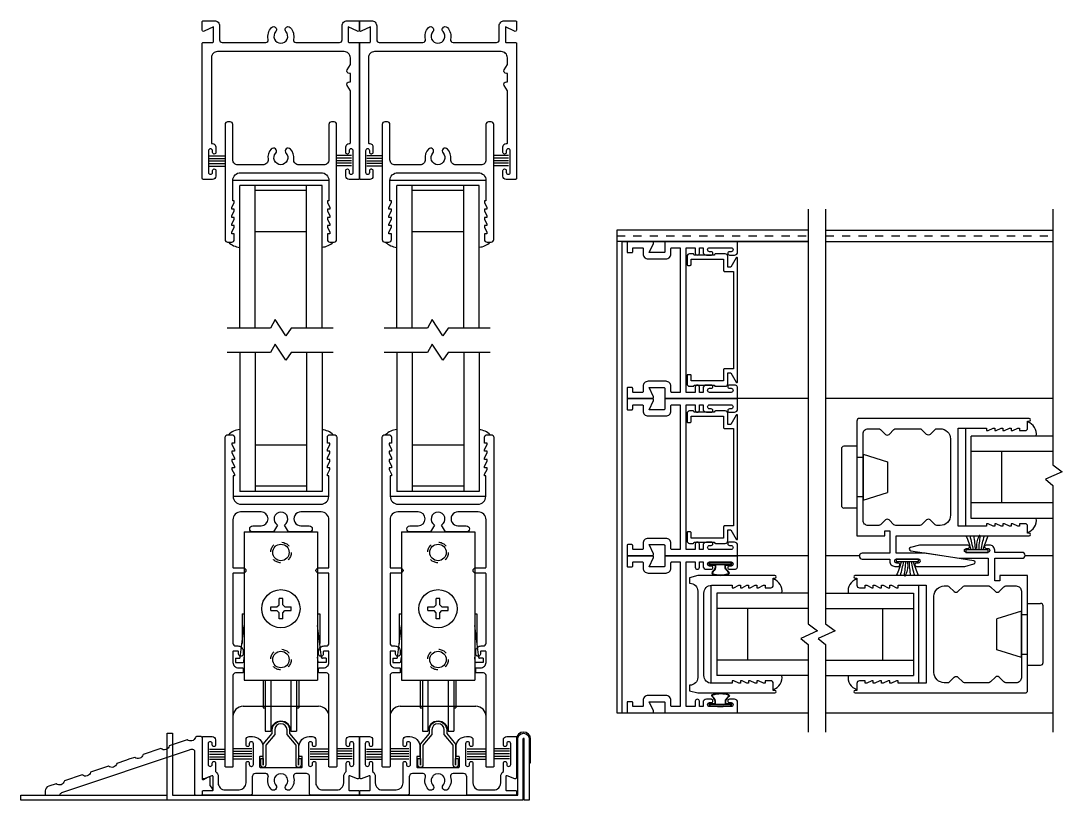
# Model space of a CAD drawing. Extents: x -67 to 139, y -71 to 26.
# Drawn here: x -9.23 to 3.42, y -3.52 to 5.94 of the extents above; entities that cross this region are included whole.
import ezdxf

# ---------------------------------------------------------------- set-up
doc = ezdxf.new("R2010")
doc.units = 0
doc.header["$MEASUREMENT"] = 0
doc.linetypes.add('HIDDEN', pattern=[0.075, 0.05, -0.025])
doc.layers.get('0').update_dxf_attribs({"linetype": 'CONTINUOUS'})
for name, color, linetype in [('FRAME', 1, 'CONTINUOUS'), ('GLASS-VINYL', 7, 'CONTINUOUS'), ('HEM COVER', 4, 'CONTINUOUS'), ('MISC', 7, 'CONTINUOUS'), ('RISER', 7, 'CONTINUOUS'), ('SASH', 5, 'CONTINUOUS'), ('SEAL', 7, 'CONTINUOUS'), ('SILL-PAN', 7, 'CONTINUOUS'), ('TEXT', 7, 'CONTINUOUS'), ('VENT', 5, 'CONTINUOUS')]:
    doc.layers.add(name, color=color, linetype=linetype)
doc.styles.get("Standard").update_dxf_attribs({"font": 'simplex.shx'})

# ---------------------------------------------------------------- blocks, each defined once
blk = doc.blocks.new('3710 Jamb Filler')
blk.add_lwpolyline([(-0.12, 0.774, 0.414214), (-0.15, 0.804), (-0.27, 0.804, 0.414214), (-0.28, 0.794), (-0.28, 0.789), (-0.53, 0.789), (-0.53, 0.794, 0.414214), (-0.54, 0.804), (-0.585, 0.804, 0.414214), (-0.615, 0.774), (-0.615, 0.674, 0.414214), (-0.605, 0.664), (-0.575, 0.664, 0.414214), (-0.565, 0.674), (-0.565, 0.739), (-0.17, 0.739), (-0.17, 0.601, 0.414214), (-0.16, 0.591), (-0.05, 0.591), (-0.05, -0.591), (-0.16, -0.591, 0.414214), (-0.17, -0.601), (-0.17, -0.739), (-0.565, -0.739), (-0.565, -0.674, 0.414214), (-0.575, -0.664), (-0.605, -0.664, 0.414214), (-0.615, -0.674), (-0.615, -0.774, 0.414214), (-0.585, -0.804), (-0.54, -0.804, 0.414214), (-0.53, -0.794), (-0.53, -0.789), (-0.28, -0.789), (-0.28, -0.794, 0.414214), (-0.27, -0.804), (-0.15, -0.804, 0.414214), (-0.12, -0.774), (-0.12, -0.641), (-0.084, -0.641), (-0.019, -0.754, 0.767327), (0, -0.749), (0, 0.749, 0.767327), (-0.019, 0.754), (-0.084, 0.641), (-0.12, 0.641)], format="xyb", close=True)
blk = doc.blocks.new('FW1020 STD SILL')
blk.add_lwpolyline([(0.075, 0.457, 1), (-0.075, 0.457), (-0.075, 0.402), (-0.184, 0.272), (-0.184, 0.03, -1), (-0.244, 0.03), (-0.244, 0.109), (-0.214, 0.109), (-0.214, 0.027), (-0.214, 0.283), (-0.105, 0.413), (-0.105, 0.457, -1), (0.105, 0.457), (0.105, 0.413), (0.214, 0.283), (0.214, 0.027), (0.214, 0.109), (0.244, 0.109), (0.244, 0.03, -1), (0.184, 0.03), (0.184, 0.272), (0.075, 0.402)], format="xyb", close=True)
blk = doc.blocks.new('3741 SINGLE TRACK SILL')
blk.add_lwpolyline([(0.518, 0), (0.364, 0, -0.414214), (0.354, 0.01), (0.354, 0.22, 0.414214), (0.314, 0.26), (0.255, 0.26), (0.187, 0.26, 0.499657), (0.158, 0.22, -0.259642), (0.123, 0.07, -1), (0.067, 0.12, 2.247229), (-0.057, 0.12, -1), (-0.113, 0.07, -0.259642), (-0.148, 0.22, 0.499657), (-0.177, 0.26), (-0.254, 0.26), (-0.304, 0.26, 0.414214), (-0.344, 0.22), (-0.344, 0.02, -0.414214), (-0.364, 0), (-0.513, 0), (-0.584, 0), (-0.939, 0, -0.414214), (-0.949, 0.01), (-0.949, 0.044, -0.414214), (-0.939, 0.054), (-0.829, 0.054, 0.414214), (-0.819, 0.064), (-0.819, 0.225, 0.528549), (-0.833, 0.235), (-0.927, 0.198, -0.528549), (-0.949, 0.212), (-0.949, 0.302), (-0.949, 0.7, -0.414214), (-0.939, 0.71), (-0.829, 0.71, -0.414214), (-0.789, 0.67), (-0.789, 0.608, -0.414214), (-0.809, 0.588), (-0.81, 0.588, -0.414214), (-0.829, 0.608), (-0.829, 0.624, 0.414214), (-0.854, 0.648), (-0.855, 0.648, 0.414214), (-0.879, 0.624), (-0.879, 0.373, 0.414214), (-0.855, 0.348), (-0.854, 0.348, 0.414214), (-0.829, 0.373), (-0.829, 0.389, -0.414214), (-0.81, 0.408), (-0.809, 0.408, -0.414214), (-0.789, 0.388), (-0.789, 0.285, -0.250492), (-0.757, 0.225), (-0.757, 0.147, 0.414214), (-0.672, 0.062), (-0.58, 0.062), (-0.504, 0.062, 0.406851), (-0.419, 0.15), (-0.419, 0.334), (-0.419, 0.388, -0.414214), (-0.399, 0.408), (-0.398, 0.408, -0.414214), (-0.379, 0.389), (-0.379, 0.373, 0.414214), (-0.355, 0.348), (-0.354, 0.348, 0.414214), (-0.329, 0.373), (-0.329, 0.624, 0.414214), (-0.354, 0.648), (-0.355, 0.648, 0.414214), (-0.379, 0.624), (-0.379, 0.608, -0.414214), (-0.398, 0.588), (-0.399, 0.588, -0.414214), (-0.419, 0.608), (-0.419, 0.67, -0.414214), (-0.379, 0.71), (-0.356, 0.71), (-0.339, 0.71, -0.414214), (-0.214, 0.585), (-0.214, 0.48, -0.414214), (-0.224, 0.47), (-0.244, 0.47, 0.414214), (-0.254, 0.46), (-0.254, 0.345, 0.414214), (-0.244, 0.335), (0.254, 0.335, 0.414214), (0.264, 0.345), (0.264, 0.46, 0.414214), (0.254, 0.47), (0.234, 0.47, -0.414214), (0.224, 0.48), (0.224, 0.585, -0.414214), (0.349, 0.71), (0.356, 0.71), (0.389, 0.71, -0.414214), (0.429, 0.67), (0.429, 0.608, -0.414214), (0.409, 0.588), (0.408, 0.588, -0.414214), (0.389, 0.608), (0.389, 0.624, 0.414214), (0.364, 0.648), (0.363, 0.648, 0.414214), (0.339, 0.624), (0.339, 0.373, 0.414214), (0.363, 0.348), (0.364, 0.348, 0.414214), (0.389, 0.373), (0.389, 0.389, -0.414214), (0.408, 0.408), (0.409, 0.408, -0.414214), (0.429, 0.388), (0.429, 0.334), (0.429, 0.147, 0.414214), (0.514, 0.062), (0.584, 0.062), (0.682, 0.062, 0.414214), (0.767, 0.147), (0.767, 0.225, -0.250492), (0.799, 0.285), (0.799, 0.388, -0.414214), (0.819, 0.408), (0.819, 0.408, -0.414214), (0.839, 0.389), (0.839, 0.373, 0.414214), (0.863, 0.348), (0.864, 0.348, 0.414214), (0.889, 0.373), (0.889, 0.624, 0.414214), (0.864, 0.648), (0.863, 0.648, 0.414214), (0.839, 0.624), (0.839, 0.608, -0.414214), (0.819, 0.588), (0.818, 0.588, -0.414214), (0.799, 0.608), (0.799, 0.67, -0.414214), (0.839, 0.71), (0.949, 0.71, -0.414214), (0.959, 0.7), (0.959, 0.302), (0.959, 0.212, -0.528549), (0.937, 0.198), (0.843, 0.235, 0.528549), (0.829, 0.225), (0.829, 0.064, 0.414214), (0.839, 0.054), (0.949, 0.054, -0.414214), (0.959, 0.044), (0.959, 0.01, -0.414214), (0.949, 0), (0.614, 0)], format="xyb", close=True)
blk = doc.blocks.new('3752 RISER')
at = {"color": 1}
blk.add_lwpolyline([(0.122, -0.364), (0.095, -0.328), (0.095, -0.241, 0.57735), (0.071, -0.227), (0.015, -0.259, -0.57735), (0, -0.25), (0, 0.25, 0.414214), (-0.016, 0.266), (-0.07, 0.266, 0.321849), (-0.085, 0.255, -0.530341), (-0.184, 0.228), (-0.402, 0.155, -0.564933), (-0.503, 0.121), (-0.721, 0.048, -0.564933), (-0.821, 0.014), (-0.88, -0.005), (-0.933, -0.023), (-1.039, -0.059, -0.564933), (-1.14, -0.092), (-1.358, -0.165, -0.564933), (-1.459, -0.199), (-1.676, -0.272, -0.564933), (-1.777, -0.306), (-1.866, -0.336, 0.322343), (-1.908, -0.394), (-1.908, -0.444), (-1.727, -0.444, -0.324941), (-1.706, -0.414), (-0.17, 0.101), (-0.135, 0.113, -0.512467), (-0.094, 0.083), (-0.094, -0.386), (-0.094, -0.434, 0.414214), (-0.084, -0.444), (-0.01, -0.444, 0.414214), (0, -0.434), (0, -0.4, -0.414214), (0.01, -0.39), (0.109, -0.39, 0.614986)], format="xyb", close=True, dxfattribs=at)
blk = doc.blocks.new('3048 INT JAMB')
blk.add_lwpolyline([(-0.075, 0.879), (-0.075, -0.879), (-0.175, -0.879, -0.4142136), (-0.185, -0.869), (-0.185, -0.804, 0.4142136), (-0.245, -0.744), (-0.463, -0.744, 0.4142136), (-0.523, -0.804), (-0.523, -0.869, -0.4142136), (-0.533, -0.879), (-0.64, -0.879, -0.4142136), (-0.65, -0.869), (-0.65, -0.829, 0.4142136), (-0.66, -0.819), (-0.708, -0.819, 0.4142136), (-0.718, -0.829), (-0.718, -0.944, 0.4142136), (-0.708, -0.954), (-0.411, -0.954, 0.5466243), (-0.3965, -0.9313), (-0.448, -0.819), (-0.27, -0.819, -0.4142136), (-0.26, -0.829), (-0.26, -0.944, 0.4142136), (-0.25, -0.954), (0.615, -0.954, 0.4142136), (0.625, -0.944), (0.625, -0.829, 0.4142136), (0.585, -0.789), (0.525, -0.789, 0.4142136), (0.505, -0.809), (0.505, -0.809, 0.4142136), (0.525, -0.829), (0.5455, -0.829, -0.4142136), (0.57, -0.8535), (0.57, -0.8545, -0.4142136), (0.5455, -0.879), (0.2845, -0.879, -0.4142136), (0.26, -0.8545), (0.26, -0.8535, -0.4142136), (0.2845, -0.829), (0.305, -0.829, 0.4142136), (0.325, -0.809), (0.325, -0.8085, 0.4142136), (0.3055, -0.789), (0.245, -0.789, 0.4142136), (0.205, -0.829), (0.205, -0.879), (0.16, -0.879), (0.16, -0.814, 0.4142136), (0.135, -0.789), (0.1345, -0.789, 0.4142136), (0.11, -0.8135), (0.11, -0.879), (0, -0.879), (0, 0.879), (0.11, 0.879), (0.11, 0.8135, 0.4142136), (0.1345, 0.789), (0.135, 0.789, 0.4142136), (0.16, 0.814), (0.16, 0.879), (0.205, 0.879), (0.205, 0.829, 0.4142136), (0.245, 0.789), (0.3055, 0.789, 0.4142136), (0.325, 0.8085), (0.325, 0.809, 0.4142136), (0.305, 0.829), (0.2845, 0.829, -0.4142136), (0.26, 0.8535), (0.26, 0.8545, -0.4142136), (0.2845, 0.879), (0.5455, 0.879, -0.4142136), (0.57, 0.8545), (0.57, 0.8535, -0.4142136), (0.5455, 0.829), (0.525, 0.829, 0.4142136), (0.505, 0.809, 0.4142136), (0.525, 0.789), (0.585, 0.789, 0.4142136), (0.625, 0.829), (0.625, 0.944, 0.4142136), (0.615, 0.954), (-0.25, 0.954, 0.4142136), (-0.26, 0.944), (-0.26, 0.829, -0.4142136), (-0.27, 0.819), (-0.448, 0.819), (-0.3965, 0.9313, 0.5466243), (-0.411, 0.954), (-0.708, 0.954, 0.4142136), (-0.718, 0.944), (-0.718, 0.829, 0.4142136), (-0.708, 0.819), (-0.66, 0.819, 0.4142136), (-0.65, 0.829), (-0.65, 0.869, -0.4142136), (-0.64, 0.879), (-0.533, 0.879, -0.4142136), (-0.523, 0.869), (-0.523, 0.804, 0.4142136), (-0.463, 0.744), (-0.245, 0.744, 0.4142136), (-0.185, 0.804), (-0.185, 0.869, -0.4142136), (-0.175, 0.879)], format="xyb", close=True)
blk = doc.blocks.new('*U93')
at = {"layer": 'FRAME'}
for name, p in [('3048 INT JAMB', (0.708, -0.954)), ('3710 Jamb Filler', (1.333, -0.954))]:
    blk.add_blockref(name, p, dxfattribs=at)
blk = doc.blocks.new('*U94')
at = {"layer": 'FRAME'}
blk.add_blockref('3048 INT JAMB', (0.708, -0.954), dxfattribs=at)
blk = doc.blocks.new('3008 FIXED STILE')
blk.add_lwpolyline([(-1.038, 0.713), (-1.002, 0.713), (-0.1, 0.713), (0, 0.686), (0, 0.619), (-0.006, 0.619, 0.414214), (-0.1, 0.525), (-0.1, -0.525, 0.414214), (-0.006, -0.619), (0, -0.619), (0, -0.686), (-0.1, -0.713), (-1.038, -0.713, -0.999996), (-1.038, -0.681), (-1.018, -0.681), (-1.018, -0.596, -0.414214), (-0.987, -0.565), (-0.918, -0.565), (-0.918, -0.595), (-0.898, -0.595), (-0.838, -0.565), (-0.818, -0.565), (-0.818, -0.595), (-0.798, -0.595), (-0.738, -0.565), (-0.718, -0.565), (-0.718, -0.595), (-0.698, -0.595), (-0.638, -0.565), (-0.618, -0.565), (-0.618, -0.595), (-0.598, -0.595), (-0.538, -0.565), (-0.518, -0.565), (-0.518, -0.595), (-0.269, -0.595, 0.414214), (-0.175, -0.501), (-0.175, 0.501, 0.414214), (-0.269, 0.595), (-0.518, 0.595), (-0.518, 0.565), (-0.538, 0.565), (-0.598, 0.595), (-0.618, 0.595), (-0.618, 0.565), (-0.638, 0.565), (-0.698, 0.595), (-0.718, 0.595), (-0.718, 0.565), (-0.738, 0.565), (-0.798, 0.595), (-0.818, 0.595), (-0.818, 0.565), (-0.838, 0.565), (-0.898, 0.595), (-0.918, 0.595), (-0.918, 0.565), (-0.987, 0.565, -0.414214), (-1.018, 0.596), (-1.018, 0.681), (-1.038, 0.681, -0.999996), (-1.038, 0.713)], format="xyb")
blk = doc.blocks.new('*U182')
for points in [[(-0.135, 0.031), (-0.135, 0.013, 0.414214), (-0.128, 0.006), (0.035, 0.006)], [(-0.129, 0.028), (-0.129, 0.016, 0.414214), (-0.126, 0.012), (0.126, 0.012, 0.414214), (0.129, 0.016), (0.129, 0.028)], [(-0.07, 0.038, 0.414214), (-0.063, 0.045), (-0.063, 0.068)], [(-0.035, 0.006), (-0.035, 0), (0.035, 0), (0.041, 0.006), (0.128, 0.006, 0.414214), (0.135, 0.013), (0.135, 0.031)]]:
    blk.add_lwpolyline(points, format="xyb")
blk.add_lwpolyline([(0.041, 0.012), (0.035, 0.006), (0.035, 0.012)])
for points, knots in [([(-0.063, 0.068), (-0.067, 0.094), (-0.147, 0.149), (0, 0.171), (0.157, 0.149), (0.067, 0.094), (0.063, 0.068)], [0, 0, 0, 0, 0.0788466, 0.167942, 0.2570375, 0.335884, 0.335884, 0.335884, 0.335884]), ([(-0.057, 0.069), (-0.061, 0.094), (-0.088, 0.115), (-0.1, 0.138), (-0.099, 0.14), (0, 0.169), (0.095, 0.146), (0.102, 0.14), (0.104, 0.135), (0.1, 0.128), (0.083, 0.109), (0.072, 0.098), (0.061, 0.081), (0.058, 0.075), (0.057, 0.069)], [2.5712303, 2.5712303, 2.5712303, 2.5712303, 2.6347872, 2.6347872, 2.6774866, 2.6774866, 2.7903183, 2.8239397, 2.8239397, 2.8575611, 2.8575611, 2.8911826, 2.8911826, 2.9071143, 2.9071143, 2.9071143, 2.9071143])]:
    blk.add_open_spline(points, degree=3, knots=knots)
for points, weights, degree, knots in [([(-0.135, 0.031), (-0.135, 0.038), (-0.128, 0.038), (-0.099, 0.038), (-0.07, 0.038)], [1, 0.707106873747, 1, 1, 1], 2, [0, 0, 0, 1.570796, 1.570796, 2.570796, 2.570796, 2.570796]), ([(-0.129, 0.028), (-0.129, 0.03), (-0.128, 0.031), (-0.127, 0.032), (-0.126, 0.032), (-0.028, 0.032), (0.07, 0.032), (0.098, 0.032), (0.126, 0.032), (0.129, 0.032), (0.129, 0.028)], [1, 0.923879507465, 1, 0.923879507465, 1, 1, 1, 1, 1, 0.707106873747, 1], 2, [0, 0, 0, 0.785398, 0.785398, 1.570797, 1.570797, 2.570797, 2.570797, 3.570797, 3.570797, 5.141593, 5.141593, 5.141593]), ([(0.07, 0.038), (0.089, 0.038), (0.109, 0.038), (0.128, 0.038), (0.13, 0.038), (0.132, 0.037), (0.133, 0.036)], [1, 1, 1, 1, 0.949253004976, 0.949253004976, 1], 3, [2.90668, 2.90668, 2.90668, 2.90668, 3.90668, 3.90668, 3.90668, 4.692079, 4.692079, 4.692079, 4.692079])]:
    blk.add_rational_spline(points, weights, degree=degree, knots=knots)
for points, weights in [([(-0.07, 0.032), (-0.062, 0.032), (-0.057, 0.037), (-0.057, 0.045)], [1, 0.804737854124, 0.804737854124, 1]), ([(0.057, 0.045), (0.057, 0.042), (0.058, 0.038), (0.061, 0.036)], [1, 0.94925295377, 0.94925295377, 1]), ([(0.061, 0.036), (0.063, 0.033), (0.067, 0.032), (0.07, 0.032)], [1, 0.94925295377, 0.94925295377, 1]), ([(0.063, 0.045), (0.063, 0.041), (0.066, 0.038), (0.07, 0.038)], [1, 0.804737854124, 0.804737854124, 1]), ([(0.133, 0.036), (0.134, 0.035), (0.135, 0.033), (0.135, 0.031)], [1, 0.949253004976, 0.949253004976, 1])]:
    blk.add_rational_spline(points, weights, degree=3)
for points in [[(-0.057, 0.068), (-0.057, 0.069), (-0.057, 0.069), (-0.057, 0.069)], [(-0.057, 0.045), (-0.057, 0.053), (-0.057, 0.061), (-0.057, 0.068)], [(0.057, 0.069), (0.057, 0.069), (0.057, 0.069), (0.057, 0.068)], [(0.057, 0.068), (0.057, 0.061), (0.057, 0.053), (0.057, 0.045)], [(0.063, 0.068), (0.063, 0.06), (0.063, 0.053), (0.063, 0.045)]]:
    blk.add_open_spline(points, degree=3)
blk = doc.blocks.new('*U183')
at = {"layer": 'SEAL', "xscale": -1, "rotation": 180}
blk.add_blockref('*U182', (0.415, 0.879), dxfattribs=at)
at = {"layer": 'SEAL'}
blk.add_blockref('*U182', (0.415, -0.879), dxfattribs=at)
at = {"layer": 'VENT', "xscale": -1}
blk.add_blockref('3008 FIXED STILE', (0.03987, 0), dxfattribs=at)
blk = doc.blocks.new('3004 STD TOP-RAIL')
at = {"color": 5}
blk.add_lwpolyline([(-0.116, 0.106), (-0.116, 0.106, 0.216769), (-0.156, -0.018, -0.448133), (-0.218, -0.087), (-0.521, -0.087, -0.414214), (-0.583, -0.025), (-0.583, 0.405, 0.414214), (-0.614, 0.436), (-0.646, 0.436, 0.414214), (-0.677, 0.405), (-0.677, -0.993, 0.414214), (-0.646, -1.024), (-0.596, -1.024, 0.414214), (-0.565, -0.993), (-0.565, -0.924), (-0.595, -0.924), (-0.595, -0.904), (-0.565, -0.844), (-0.565, -0.824), (-0.595, -0.824), (-0.595, -0.804), (-0.565, -0.744), (-0.565, -0.724), (-0.595, -0.724), (-0.595, -0.704), (-0.565, -0.644), (-0.565, -0.624), (-0.595, -0.624), (-0.595, -0.604), (-0.565, -0.544), (-0.565, -0.524), (-0.583, -0.524), (-0.583, -0.275, -0.414214), (-0.489, -0.181), (0, -0.181), (0.489, -0.181, -0.414214), (0.583, -0.275), (0.583, -0.524), (0.565, -0.524), (0.565, -0.544), (0.595, -0.604), (0.595, -0.624), (0.565, -0.624), (0.565, -0.644), (0.595, -0.704), (0.595, -0.724), (0.565, -0.724), (0.565, -0.744), (0.595, -0.804), (0.595, -0.824), (0.565, -0.824), (0.565, -0.844), (0.595, -0.904), (0.595, -0.924), (0.565, -0.924), (0.565, -0.993, 0.414214), (0.596, -1.024), (0.646, -1.024, 0.414214), (0.677, -0.993), (0.677, 0.405, 0.414214), (0.646, 0.436), (0.614, 0.436, 0.414214), (0.583, 0.405), (0.583, -0.025, -0.414214), (0.521, -0.087), (0.218, -0.087, -0.448133), (0.156, -0.018, 0.216769), (0.116, 0.106, 0.999998), (0.062, 0.057, -0.651692), (0, -0.084, -0.651692), (-0.062, 0.057, 0.999998), (-0.116, 0.106), (-0.116, 0.106)], format="xyb", dxfattribs=at)
blk = doc.blocks.new('3046 MS HEAD SINGLE TRACK')
blk.add_lwpolyline([(1.76, 1.095), (1.898, 1.095, -0.414214), (1.908, 1.085), (1.908, 0.982, -0.546624), (1.885, 0.968), (1.773, 1.02), (1.773, 0.842, 0.414214), (1.783, 0.831), (1.898, 0.831, -0.414214), (1.908, 0.822), (1.908, -0.821, -0.414214), (1.898, -0.831), (1.783, -0.831, -0.414214), (1.743, -0.791), (1.743, -0.724, -0.414214), (1.762, -0.704), (1.764, -0.704, -0.414214), (1.783, -0.724), (1.783, -0.745, 0.414214), (1.807, -0.769), (1.808, -0.769, 0.414214), (1.833, -0.745), (1.833, -0.484, 0.414214), (1.808, -0.459), (1.807, -0.459, 0.414214), (1.783, -0.484), (1.783, -0.505, -0.414214), (1.764, -0.524), (1.763, -0.524, -0.414214), (1.743, -0.504), (1.743, -0.437, -0.414214), (1.783, -0.397), (1.788, -0.397, 0.414214), (1.798, -0.387), (1.798, 0.245), (1.76, 0.31, -0.57735), (1.786, 0.355), (1.798, 0.355), (1.798, 0.455), (1.786, 0.455, -0.57735), (1.76, 0.5), (1.798, 0.566), (1.798, 0.646, 0.414214), (1.723, 0.721), (0.185, 0.721, 0.414214), (0.11, 0.646), (0.11, -0.387, 0.414214), (0.12, -0.397), (0.125, -0.397, -0.414214), (0.165, -0.437), (0.165, -0.504, -0.414214), (0.145, -0.524), (0.144, -0.524, -0.414214), (0.125, -0.505), (0.125, -0.484, 0.414214), (0.1, -0.459), (0.099, -0.459, 0.414214), (0.075, -0.484), (0.075, -0.745, 0.414214), (0.099, -0.769), (0.1, -0.769, 0.414214), (0.125, -0.745), (0.125, -0.724, -0.414214), (0.144, -0.704), (0.145, -0.704, -0.414214), (0.165, -0.724), (0.165, -0.791, -0.414214), (0.125, -0.831), (0.01, -0.831, -0.414214), (0, -0.821), (0, 0.822, -0.414214), (0.01, 0.831), (0.125, 0.831, 0.414214), (0.135, 0.842), (0.135, 1.02), (0.023, 0.968, -0.546624), (0, 0.982), (0, 1.085, -0.414214), (0.01, 1.095), (0.148, 1.095, -0.414214), (0.21, 1.033), (0.21, 0.863, 0.414214), (0.241, 0.831), (0.771, 0.831, 0.485225), (0.801, 0.87, -0.250378), (0.839, 1.013, -0.505732), (0.896, 1.007), (0.897, 1.006, -0.327538), (0.892, 0.963, 0.652778), (0.954, 0.823, 0.652778), (1.016, 0.963, -0.327538), (1.011, 1.006), (1.012, 1.007, -0.505732), (1.069, 1.013, -0.250378), (1.107, 0.87, 0.485225), (1.137, 0.831), (1.667, 0.831, 0.414214), (1.698, 0.863), (1.698, 1.033, -0.414214)], format="xyb", close=True)
blk = doc.blocks.new('3006 STD POST-INTERLOCKER')
for points in [[(-2.074, -0.666), (-2.074, -0.58, -0.414214), (-2.043, -0.55), (-1.974, -0.55), (-1.974, -0.58), (-1.954, -0.58), (-1.894, -0.55), (-1.874, -0.55), (-1.874, -0.58), (-1.854, -0.58), (-1.794, -0.55), (-1.774, -0.55), (-1.774, -0.58), (-1.754, -0.58), (-1.694, -0.55), (-1.674, -0.55), (-1.674, -0.58), (-1.654, -0.58), (-1.594, -0.55), (-1.574, -0.55), (-1.574, -0.58), (-1.231, -0.58), (-1.231, 0.61), (-1.574, 0.61), (-1.574, 0.581), (-1.594, 0.581), (-1.654, 0.61), (-1.674, 0.61), (-1.674, 0.581), (-1.694, 0.581), (-1.754, 0.61), (-1.774, 0.61), (-1.774, 0.581), (-1.794, 0.581), (-1.854, 0.61), (-1.874, 0.61), (-1.874, 0.581), (-1.894, 0.581), (-1.954, 0.61), (-1.974, 0.61), (-1.974, 0.581), (-2.043, 0.581, -0.414214), (-2.074, 0.611), (-2.074, 0.696), (-2.094, 0.696, -0.999996), (-2.094, 0.728), (-0.031, 0.728, -0.414214), (0, 0.697), (0, -0.697), (-0.338, -0.697), (-0.338, -0.635), (-0.4, -0.635), (-0.4, -0.908), (-0.066, -0.908, -1), (-0.066, -0.979), (-0.4, -0.979), (-0.4, -1.006, -0.414214), (-0.462, -1.068), (-0.504, -1.068, -1), (-0.504, -1.028), (-0.484, -1.028, 0.999996), (-0.484, -0.979), (-0.744, -0.979, 1.000003), (-0.744, -1.028), (-0.724, -1.028, -0.999994), (-0.724, -1.068), (-1.312, -1.068), (-1.422, -1.039, -0.811415), (-1.42, -1), (-0.828, -0.908), (-0.478, -0.908), (-0.478, -0.697), (-2.094, -0.697, -0.999996), (-2.094, -0.666), (-2.074, -0.666)], [(-0.891, 0.535), (-0.96, 0.604), (-1.012, 0.604, 0.414214), (-1.137, 0.479), (-1.137, -0.447, 0.414214), (-1.012, -0.572), (-0.973, -0.572, 0.198912), (-0.951, -0.563), (-0.891, -0.504, -0.414214), (-0.847, -0.504), (-0.787, -0.563, 0.198912), (-0.765, -0.572), (-0.473, -0.572, 0.198912), (-0.451, -0.563), (-0.391, -0.504, -0.414214), (-0.347, -0.504), (-0.287, -0.563, 0.198912), (-0.265, -0.572), (-0.138, -0.572, 0.414214), (-0.076, -0.51), (-0.076, 0.542, 0.414214), (-0.138, 0.604), (-0.265, 0.604, 0.198912), (-0.287, 0.594), (-0.347, 0.535, -0.414214), (-0.391, 0.535), (-0.451, 0.594, 0.198912), (-0.473, 0.604), (-0.765, 0.604, 0.198912), (-0.787, 0.594), (-0.847, 0.535)]]:
    blk.add_lwpolyline(points, format="xyb")
blk.add_arc((-0.869, 0.557), 0.031, 225.0005, 315.0002)
blk = doc.blocks.new('A$C1D443341')
for p, q in [((0, 0.719), (0, 0.031)), ((0.188, 0.75), (0.031, 0.75)), ((0.188, 0.75), (0.188, 0)), ((0.264, 0.656), (0.562, 0.563)), ((0.264, 0.656), (0.264, 0.094)), ((0.264, 0.615), (0.188, 0.615)), ((0.562, 0.563), (0.562, 0.187)), ((0.264, 0.135), (0.188, 0.135)), ((0.264, 0.094), (0.562, 0.187)), ((0.188, 0), (0.031, 0))]:
    blk.add_line(p, q)
for centre, start, end in [((0.031, 0.719), 90, 180), ((0.031, 0.031), 180, 270)]:
    blk.add_arc(centre, 0.031, start, end)
blk = doc.blocks.new('A$C47D80548')
at = {"layer": 'MISC', "xscale": 0.25, "yscale": 0.25, "zscale": 0.25}
blk.add_blockref('A$C1D443341', (0, 0), dxfattribs=at)
blk = doc.blocks.new('A$C1B9D595B')
at = {"layer": 'FRAME', "rotation": 180}
blk.add_blockref('A$C47D80548', (0.1405, 0.1875), dxfattribs=at)
blk = doc.blocks.new('A$C363677CB')
at = {"layer": 'SASH', "rotation": 180}
blk.add_blockref('A$C1B9D595B', (0.1405, 0.1875), dxfattribs=at)
blk = doc.blocks.new('BUMPER')
at = {"layer": 'TEXT', "rotation": 180}
blk.add_blockref('A$C363677CB', (0.047, 0.0937), dxfattribs=at)
blk = doc.blocks.new('*U177')
for centre, radius, start, end in [((-0.336, 1.374), 1.351, 285.7345, 293.4385), ((-0.214, 1.458), 1.43, 279.811, 286.8592), ((-0.038, 1.393), 1.372, 272.8379, 280.0309), ((-0.038, -1.393), 1.372, 79.9691, 87.1621), ((-0.214, -1.458), 1.43, 73.1408, 80.189), ((-0.336, -1.374), 1.351, 66.5615, 74.2655)]:
    blk.add_arc(centre, radius, start, end)
at = {"layer": 'SEAL'}
blk.add_lwpolyline([(0, -0.135), (0, 0.135), (0.03, 0.135), (0.03, -0.135)], close=True, dxfattribs=at)
at = {"layer": 'SEAL', "const_width": 0.015}
blk.add_lwpolyline([(0.03, 0, 0.199058), (0.214, 0.034)], format="xyb", dxfattribs=at)
at = {"flags": 9}
for tag, p in [('MANUFACTURER_PART_#', (0, -0.199)), ('FLEETWOOD_PART_#', (-0.001, -0.249))]:
    blk.add_attdef(tag, p, '', height=0.0312, dxfattribs=at)
blk = doc.blocks.new('*U173')
at = {"layer": 'MISC', "xscale": 4, "yscale": 4, "zscale": 4, "rotation": 180}
blk.add_blockref('BUMPER', (-1.231, 0), dxfattribs=at)
at = {"layer": 'SEAL', "xscale": -1, "rotation": 90}
blk.add_blockref('*U177', (-0.617, -0.994), dxfattribs=at)
at = {"layer": 'VENT', "xscale": -1}
blk.add_blockref('3006 STD POST-INTERLOCKER', (-1.231, -0.015), dxfattribs=at)
blk = doc.blocks.new('3070-INTERLOCKERS')
at = {"layer": 'VENT'}
blk.add_blockref('*U173', (0.194, 0.954), dxfattribs=at)
at = {"layer": 'VENT', "rotation": 180}
blk.add_blockref('*U173', (-0.194, -0.954), dxfattribs=at)
blk = doc.blocks.new('3709 B-RAIL')
blk.add_line((-0.458, -2.273), (0.458, -2.273))
blk.add_lwpolyline([(0.489, 0.087), (0.242, 0.087, 1.000001), (0.242, -0.081), (0.343, -0.081, -1), (0.343, -0.156), (0.09, -0.156), (0.042, -0.073, 0.767327), (0, 0.084, 0.767327), (-0.042, -0.073), (-0.09, -0.156), (-0.342, -0.156, -1), (-0.342, -0.081), (-0.241, -0.081, 0.999999), (-0.241, 0.087), (-0.489, 0.087, 0.414214), (-0.583, -0.007), (-0.583, -0.583, 0.414214), (-0.573, -0.593), (-0.456, -0.593, -1), (-0.456, -0.655), (-0.573, -0.655, 0.414214), (-0.583, -0.665), (-0.583, -1.441), (-0.583, -1.485), (-0.583, -1.509, 0.414214), (-0.552, -1.54), (-0.525, -1.54, -0.414214), (-0.458, -1.607), (-0.458, -1.639, -0.414214), (-0.484, -1.665), (-0.489, -1.665, -0.414214), (-0.515, -1.639), (-0.515, -1.612, 0.414214), (-0.525, -1.602), (-0.573, -1.602, 0.414214), (-0.583, -1.612), (-0.583, -1.74, 0.414214), (-0.516, -1.807), (-0.477, -1.807), (-0.468, -1.807, -0.414214), (-0.458, -1.817), (-0.458, -1.859, -0.414214), (-0.468, -1.869), (-0.552, -1.869, 0.414214), (-0.583, -1.9), (-0.583, -1.917), (-0.583, -1.967), (-0.583, -3.003, -0.414214), (-0.593, -3.013), (-0.667, -3.013, -0.414214), (-0.677, -3.003), (-0.677, 0.993, -0.414214), (-0.646, 1.024), (-0.595, 1.024, -0.414214), (-0.565, 0.994), (-0.565, 0.924), (-0.595, 0.924), (-0.595, 0.904), (-0.565, 0.844), (-0.565, 0.824), (-0.595, 0.824), (-0.595, 0.804), (-0.565, 0.744), (-0.565, 0.724), (-0.595, 0.724), (-0.595, 0.704), (-0.565, 0.644), (-0.565, 0.624), (-0.595, 0.624), (-0.595, 0.604), (-0.565, 0.544), (-0.565, 0.524), (-0.58, 0.524), (-0.58, 0.275, 0.414214), (-0.486, 0.181), (0, 0.181), (0.486, 0.181, 0.414214), (0.58, 0.275), (0.58, 0.524), (0.565, 0.524), (0.565, 0.544), (0.595, 0.604), (0.595, 0.624), (0.565, 0.624), (0.565, 0.644), (0.595, 0.704), (0.595, 0.724), (0.565, 0.724), (0.565, 0.744), (0.595, 0.804), (0.595, 0.824), (0.565, 0.824), (0.565, 0.844), (0.595, 0.904), (0.595, 0.924), (0.565, 0.924), (0.565, 0.994, -0.414214), (0.595, 1.024), (0.646, 1.024, -0.414214), (0.677, 0.993), (0.677, -3.003, -0.414214), (0.667, -3.013), (0.593, -3.013, -0.414214), (0.583, -3.003), (0.583, -1.9, 0.414214), (0.552, -1.869), (0.468, -1.869, -0.414214), (0.458, -1.859), (0.458, -1.817, -0.414214), (0.468, -1.807), (0.477, -1.807), (0.516, -1.807, 0.414214), (0.583, -1.74), (0.583, -1.612, 0.414214), (0.573, -1.602), (0.525, -1.602, 0.414214), (0.515, -1.612), (0.515, -1.639, -0.414214), (0.489, -1.665), (0.484, -1.665, -0.414214), (0.458, -1.639), (0.458, -1.607, -0.414214), (0.525, -1.54), (0.552, -1.54, 0.414214), (0.583, -1.509), (0.583, -0.665, 0.414214), (0.573, -0.655), (0.456, -0.655, -1), (0.456, -0.593), (0.573, -0.593, 0.414214), (0.583, -0.583), (0.583, -0.007, 0.414214)], format="xyb", close=True)
for centre, start, end in [((-0.458, -2.398), 90, 180), ((0.458, -2.398), 0, 90)]:
    blk.add_arc(centre, 0.125, start, end)
blk = doc.blocks.new('STD ROLLER(1070SERIES)_FW-1040')
for p, q in [((-0.445, 2.299), (-0.445, 0.499)), ((-0.445, 2.299), (0.445, 2.299)), ((0.445, 2.299), (0.445, 0.499)), ((-0.048, 1.389), (-0.022, 1.414)), ((-0.022, 1.414), (-0.022, 1.489)), ((0.022, 1.489), (-0.022, 1.489)), ((0.022, 1.414), (0.022, 1.489)), ((0.048, 1.389), (0.022, 1.414)), ((-0.472, 1.306), (-0.472, 0.944)), ((-0.123, 1.389), (-0.048, 1.389)), ((-0.123, 1.344), (-0.123, 1.389)), ((-0.123, 1.344), (-0.048, 1.344)), ((-0.022, 1.318), (-0.048, 1.344)), ((-0.022, 1.244), (-0.022, 1.318)), ((0.022, 1.318), (0.048, 1.344)), ((0.022, 1.244), (0.022, 1.318)), ((0.048, 1.389), (0.123, 1.389)), ((0.048, 1.344), (0.123, 1.344)), ((0.123, 1.344), (0.123, 1.389)), ((0.473, 1.306), (0.473, 0.944)), ((-0.494, 0.772), (-0.445, 1.164)), ((0.022, 1.244), (-0.022, 1.244)), ((0.494, 0.772), (0.445, 1.164)), ((-0.55, 0.764), (-0.55, 0.714)), ((-0.55, 0.764), (-0.504, 0.764)), ((-0.452, 0.722), (-0.445, 0.777)), ((0.452, 0.722), (0.445, 0.777)), ((0.55, 0.764), (0.504, 0.764)), ((0.55, 0.764), (0.55, 0.714)), ((-0.55, 0.714), (-0.462, 0.714)), ((0.55, 0.714), (0.462, 0.714)), ((-0.445, 0.499), (0.445, 0.499)), ((-0.217, 0.499), (-0.217, 0.162)), ((-0.19, 0.499), (-0.19, -0.122)), ((-0.122, 0.499), (-0.122, -0.122)), ((0.122, 0.499), (0.122, -0.122)), ((0.19, 0.499), (0.19, -0.122)), ((0.217, 0.499), (0.217, 0.162)), ((-0.217, 0.162), (-0.19, 0.162)), ((0.19, 0.162), (0.217, 0.162)), ((-0.19, -0.122), (-0.122, -0.122)), ((0.122, -0.122), (0.19, -0.122))]:
    blk.add_line(p, q)
at = {"color": 7}
for p, q in [((-0.472, 1.306), (-0.445, 1.306)), ((0.445, 1.306), (0.473, 1.306))]:
    blk.add_line(p, q, dxfattribs=at)
at = {"linetype": 'HIDDEN'}
for centre in [(0, 2.049), (0, 0.749)]:
    blk.add_circle(centre, 0.125, dxfattribs=at)
for centre, radius in [((0, 2.049), 0.1), ((0, 1.366), 0.232), ((0, 0.749), 0.1)]:
    blk.add_circle(centre, radius)
for centre, radius, start, end in [((-0.504, 0.774), 0.01, 270, 352.875), ((0.504, 0.774), 0.01, 187.125, 270), ((-0.462, 0.724), 0.01, 270, 352.875), ((0.462, 0.724), 0.01, 187.125, 270), ((0, -0.122), 0.122, 0, 180)]:
    blk.add_arc(centre, radius, start, end)

msp = doc.modelspace()

# ---------------------------------------------------------------- linework, layer by layer
for p, q in [((0.33334, 1.35469), (-0.5222, 1.35469)), ((3.30502, 1.35469), (0.54635, 1.35469)), ((0.33334, -0.55331), (-0.5222, -0.55331)), ((0.94859, -0.55331), (0.54635, -0.55331)), ((3.30502, -0.55331), (2.96816, -0.55331))]:
    msp.add_line(p, q)
at = {"color": 7}
for points in [[(0.33334, 3.65378), (0.33334, -1.38231), (0.44757, -1.46658), (0.24369, -1.55804), (0.33334, -1.63231), (0.33334, -2.69731)], [(0.54635, 3.65378), (0.54635, -1.38231), (0.66058, -1.46658), (0.4567, -1.55804), (0.54635, -1.63231), (0.54635, -2.69731)], [(3.30502, 3.65378), (3.30502, 0.5508), (3.41925, 0.46653), (3.21537, 0.37507), (3.30502, 0.3008), (3.30502, -2.69731)]]:
    msp.add_lwpolyline(points, dxfattribs=at)
at = {"layer": 'GLASS-VINYL'}
for p, q in [((-5.48713, 4.00476), (-6.65313, 4.00476)), ((-6.57017, 2.2104), (-6.57017, 3.94276)), ((-5.57017, 3.94276), (-6.57017, 3.94276)), ((-6.38267, 2.2104), (-6.38267, 3.94276)), ((-5.75767, 2.2104), (-5.75767, 3.94276)), ((-5.57017, 2.2104), (-5.57017, 3.94276)), ((-3.57913, 4.00476), (-4.74513, 4.00476)), ((-4.66217, 2.2104), (-4.66217, 3.94276)), ((-3.66217, 3.94276), (-4.66217, 3.94276)), ((-4.47467, 2.2104), (-4.47467, 3.94276)), ((-3.84967, 2.2104), (-3.84967, 3.94276)), ((-3.66217, 2.2104), (-3.66217, 3.94276)), ((-5.75767, 3.88076), (-6.38267, 3.88076)), ((-3.84967, 3.88076), (-4.47467, 3.88076)), ((-5.75767, 3.37976), (-6.38267, 3.37976)), ((-3.84967, 3.37976), (-4.47467, 3.37976)), ((-6.57017, 1.91342), (-6.57017, 0.22805)), ((-6.38267, 1.91342), (-6.38267, 0.22805)), ((-5.75767, 1.91342), (-5.75767, 0.22805)), ((-5.57017, 1.91342), (-5.57017, 0.22805)), ((-4.66217, 1.91342), (-4.66217, 0.22805)), ((-4.47467, 1.91342), (-4.47467, 0.22805)), ((-3.84967, 1.91342), (-3.84967, 0.22805)), ((-3.66217, 1.91342), (-3.66217, 0.22805)), ((2.24702, 0.99569), (2.24702, -0.19431)), ((2.31202, -0.09931), (2.31202, 0.90069)), ((3.30502, 0.90069), (2.31202, 0.90069)), ((-5.75767, 0.79105), (-6.38267, 0.79105)), ((-3.84967, 0.79105), (-4.47467, 0.79105)), ((3.30502, 0.71319), (2.31202, 0.71319)), ((2.68702, 0.08819), (2.68702, 0.71319)), ((-5.75767, 0.29005), (-6.38267, 0.29005)), ((-3.84967, 0.29005), (-4.47467, 0.29005)), ((-5.49013, 0.16605), (-6.65013, 0.16605)), ((-5.57017, 0.22805), (-6.57017, 0.22805)), ((-3.58213, 0.16605), (-4.74213, 0.16605)), ((-3.66217, 0.22805), (-4.66217, 0.22805)), ((3.30502, 0.08819), (2.31202, 0.08819)), ((3.30502, -0.09931), (2.31202, -0.09931)), ((-0.8418, -2.10231), (-0.8418, -0.91231)), ((0.33334, -1.00731), (-0.7768, -1.00731)), ((-0.7768, -1.00731), (-0.7768, -2.00731)), ((0.54635, -1.00731), (1.61302, -1.00731)), ((1.61302, -1.00731), (1.61302, -2.00731)), ((1.67802, -2.10231), (1.67802, -0.91231)), ((0.33334, -1.19481), (-0.7768, -1.19481)), ((-0.4018, -1.19481), (-0.4018, -1.81981)), ((0.54635, -1.19481), (1.61302, -1.19481)), ((1.23802, -1.19481), (1.23802, -1.81981)), ((0.33334, -1.81981), (-0.7768, -1.81981)), ((0.54635, -1.81981), (1.61302, -1.81981)), ((0.33334, -2.00731), (-0.7768, -2.00731)), ((0.54635, -2.00731), (1.61302, -2.00731))]:
    msp.add_line(p, q, dxfattribs=at)
for points in [[(-5.43478, 2.2104), (-5.94513, 2.2104), (-6.00881, 2.11814), (-6.13932, 2.31467), (-6.19513, 2.2104), (-6.72165, 2.2104)], [(-3.52678, 2.2104), (-4.03713, 2.2104), (-4.10081, 2.11814), (-4.23132, 2.31467), (-4.28713, 2.2104), (-4.81365, 2.2104)], [(-5.43478, 1.91342), (-5.94513, 1.91342), (-6.00881, 1.82115), (-6.13932, 2.01768), (-6.19513, 1.91342), (-6.72165, 1.91342)], [(-3.52678, 1.91342), (-4.03713, 1.91342), (-4.10081, 1.82115), (-4.23132, 2.01768), (-4.28713, 1.91342), (-4.81365, 1.91342)]]:
    msp.add_lwpolyline(points, dxfattribs=at)
for centre, radius, start, end in [((-6.55182, 3.40966), 0.2185, 224.935627, 265.182257), ((-5.58648, 3.41176), 0.2185, 274.280755, 314.252642), ((-4.64382, 3.40966), 0.2185, 224.935627, 265.182257), ((-3.67848, 3.41176), 0.2185, 274.280755, 314.252642), ((2.95395, 0.92522), 0.15276, 350.75972, 72.645769), ((-6.55182, 0.76115), 0.2185, 94.817743, 135.064373), ((-5.58648, 0.75904), 0.2185, 45.747358, 85.719245), ((-4.64382, 0.76115), 0.2185, 94.817743, 135.064373), ((-3.67848, 0.75904), 0.2185, 45.747358, 85.719245), ((2.95395, -0.12384), 0.15276, 287.354231, 9.24028), ((-0.13487, -0.98278), 0.15276, 350.75972, 72.645769), ((0.97108, -0.98278), 0.15276, 107.354231, 189.24028), ((-0.13487, -2.03184), 0.15276, 287.354231, 9.24028), ((0.97108, -2.03184), 0.15276, 170.75972, 252.645769)]:
    msp.add_arc(centre, radius, start, end, dxfattribs=at)
at = {"layer": 'HEM COVER'}
msp.add_lwpolyline([(-3.20716, -2.77945), (-3.20666, -3.06945), (-3.19166, -3.06945), (-3.19216, -2.77945, -1), (-3.05216, -2.77945), (-3.05266, -3.06945), (-3.03766, -3.06945), (-3.03716, -2.77945, 1)], format="xyb", close=True, dxfattribs=at)
at = {"layer": 'SEAL'}
for p, q in [((-6.93468, 4.30253), (-6.74494, 4.30253)), ((-5.21288, 4.30612), (-5.39313, 4.30612)), ((-5.02668, 4.30612), (-4.83913, 4.30612)), ((-3.30488, 4.30612), (-3.48513, 4.30612)), ((-6.93468, 4.27153), (-6.74494, 4.27153)), ((-6.93468, 4.24053), (-6.74494, 4.24053)), ((-6.93468, 4.20953), (-6.74494, 4.20953)), ((-6.93468, 4.17853), (-6.74494, 4.17853)), ((-5.21288, 4.27512), (-5.39313, 4.27512)), ((-5.21288, 4.24412), (-5.39313, 4.24412)), ((-5.21288, 4.21312), (-5.39313, 4.21312)), ((-5.21288, 4.18212), (-5.39313, 4.18212)), ((-5.02668, 4.27512), (-4.83913, 4.27512)), ((-5.02668, 4.24412), (-4.83913, 4.24412)), ((-5.02668, 4.21312), (-4.83913, 4.21312)), ((-5.02668, 4.18212), (-4.83913, 4.18212)), ((-3.30488, 4.27512), (-3.48513, 4.27512)), ((-3.30488, 4.24412), (-3.48513, 4.24412)), ((-3.30488, 4.21312), (-3.48513, 4.21312)), ((-3.30488, 4.18212), (-3.48513, 4.18212)), ((-6.9359, -2.90067), (-6.74616, -2.90067)), ((-6.42255, -2.89849), (-6.65216, -2.89849)), ((-5.71567, -2.89849), (-5.48616, -2.89849)), ((-5.20242, -2.89754), (-5.39216, -2.89754)), ((-5.0279, -2.90067), (-4.83816, -2.90067)), ((-4.51455, -2.89849), (-4.74416, -2.89849)), ((-3.80767, -2.89849), (-3.57816, -2.89849)), ((-3.29442, -2.89754), (-3.48416, -2.89754)), ((-6.9359, -2.93167), (-6.74616, -2.93167)), ((-6.9359, -2.96267), (-6.74616, -2.96267)), ((-6.9359, -2.99367), (-6.74616, -2.99367)), ((-6.9359, -3.02467), (-6.74616, -3.02467)), ((-6.42255, -2.92949), (-6.65216, -2.92949)), ((-6.42255, -2.96049), (-6.65216, -2.96049)), ((-6.42255, -2.99149), (-6.65216, -2.99149)), ((-6.42255, -3.02249), (-6.65216, -3.02249)), ((-5.71567, -2.92949), (-5.48616, -2.92949)), ((-5.71567, -2.96049), (-5.48616, -2.96049)), ((-5.71567, -2.99149), (-5.48616, -2.99149)), ((-5.71567, -3.02249), (-5.48616, -3.02249)), ((-5.20242, -2.92854), (-5.39216, -2.92854)), ((-5.20242, -2.95954), (-5.39216, -2.95954)), ((-5.20242, -2.99054), (-5.39216, -2.99054)), ((-5.20242, -3.02154), (-5.39216, -3.02154)), ((-5.0279, -2.93167), (-4.83816, -2.93167)), ((-5.0279, -2.96267), (-4.83816, -2.96267)), ((-5.0279, -2.99367), (-4.83816, -2.99367)), ((-5.0279, -3.02467), (-4.83816, -3.02467)), ((-4.51455, -2.92949), (-4.74416, -2.92949)), ((-4.51455, -2.96049), (-4.74416, -2.96049)), ((-4.51455, -2.99149), (-4.74416, -2.99149)), ((-4.51455, -3.02249), (-4.74416, -3.02249)), ((-3.80767, -2.92949), (-3.57816, -2.92949)), ((-3.80767, -2.96049), (-3.57816, -2.96049)), ((-3.80767, -2.99149), (-3.57816, -2.99149)), ((-3.80767, -3.02249), (-3.57816, -3.02249)), ((-3.29442, -2.92854), (-3.48416, -2.92854)), ((-3.29442, -2.95954), (-3.48416, -2.95954)), ((-3.29442, -2.99054), (-3.48416, -2.99054)), ((-3.29442, -3.02154), (-3.48416, -3.02154))]:
    msp.add_line(p, q, dxfattribs=at)
at = {"layer": 'SILL-PAN'}
for p, q in [((-1.9902, 3.40168), (-1.9902, -2.46131)), ((0.33334, 3.40168), (-1.9902, 3.40168)), ((0.54635, 3.40168), (3.30502, 3.40168)), ((0.33334, 3.26269), (-1.9902, 3.26269)), ((0.33334, 3.26268), (-1.9902, 3.26268)), ((-1.9282, 3.26269), (-1.9282, -2.46132)), ((-1.9282, 3.26269), (0.33334, 3.26269)), ((0.54635, 3.26269), (3.30502, 3.26269)), ((0.54635, 3.26268), (3.30502, 3.26268)), ((-1.9902, -2.46131), (0.33334, -2.46131)), ((0.54635, -2.46131), (3.30502, -2.46131)), ((-9.22816, -3.52195), (-9.22816, -3.45995)), ((-9.22816, -3.45995), (-7.45012, -3.45995)), ((-7.45012, -3.52195), (-9.22816, -3.52195))]:
    msp.add_line(p, q, dxfattribs=at)
at = {"layer": 'SILL-PAN', "linetype": 'HIDDEN'}
for p, q in [((-1.9902, 3.33218), (0.33334, 3.33218)), ((0.54635, 3.33218), (3.30502, 3.33218))]:
    msp.add_line(p, q, dxfattribs=at)
at = {"layer": 'SILL-PAN'}
msp.add_lwpolyline([(-3.05266, -2.77945), (-3.05266, -3.52195), (-3.11466, -3.52195), (-3.11466, -2.77945, 1), (-3.12966, -2.77945), (-3.12966, -3.52195), (-7.45012, -3.52195), (-7.45012, -2.70995), (-7.38772, -2.70995), (-7.38772, -3.45995), (-3.19166, -3.45995), (-3.19166, -2.77945, -1)], format="xyb", close=True, dxfattribs=at)

# ---------------------------------------------------------------- block references
for name, p in [('STD ROLLER(1070SERIES)_FW-1040', (-6.06916, -2.56295)), ('STD ROLLER(1070SERIES)_FW-1040', (-4.16116, -2.56295)), ('FW1020 STD SILL', (-6.06916, -3.12495)), ('FW1020 STD SILL', (-4.16116, -3.12495))]:
    msp.add_blockref(name, p)
at = {"layer": 'FRAME'}
for name, p in [('3046 MS HEAD SINGLE TRACK', (-7.02413, 4.84826)), ('3046 MS HEAD SINGLE TRACK', (-5.11613, 4.84826)), ('*U93', (-1.8552, 3.26269)), ('3710 Jamb Filler', (-0.5222, 2.30869)), ('*U93', (-1.8552, 1.35469)), ('*U94', (-1.8552, -0.55331)), ('3741 SINGLE TRACK SILL', (-6.07416, -3.45995)), ('3741 SINGLE TRACK SILL', (-4.16616, -3.45995))]:
    msp.add_blockref(name, p, dxfattribs=at)
at = {"layer": 'MISC'}
msp.add_blockref('3070-INTERLOCKERS', (1.96252, -0.55331), dxfattribs=at)
at = {"layer": 'RISER'}
msp.add_blockref('3752 RISER', (-7.02316, -3.01629), dxfattribs=at)
at = {"layer": 'SASH'}
for p in [(-6.06916, -0.10845), (-4.16116, -0.10845)]:
    msp.add_blockref('3709 B-RAIL', p, dxfattribs=at)
at = {"layer": 'VENT'}
for name, p in [('3004 STD TOP-RAIL', (-6.07013, 4.27926)), ('3004 STD TOP-RAIL', (-4.16213, 4.27926)), ('*U183', (-1.1472, -1.50731))]:
    msp.add_blockref(name, p, dxfattribs=at)

doc.saveas('drawing.dxf')
